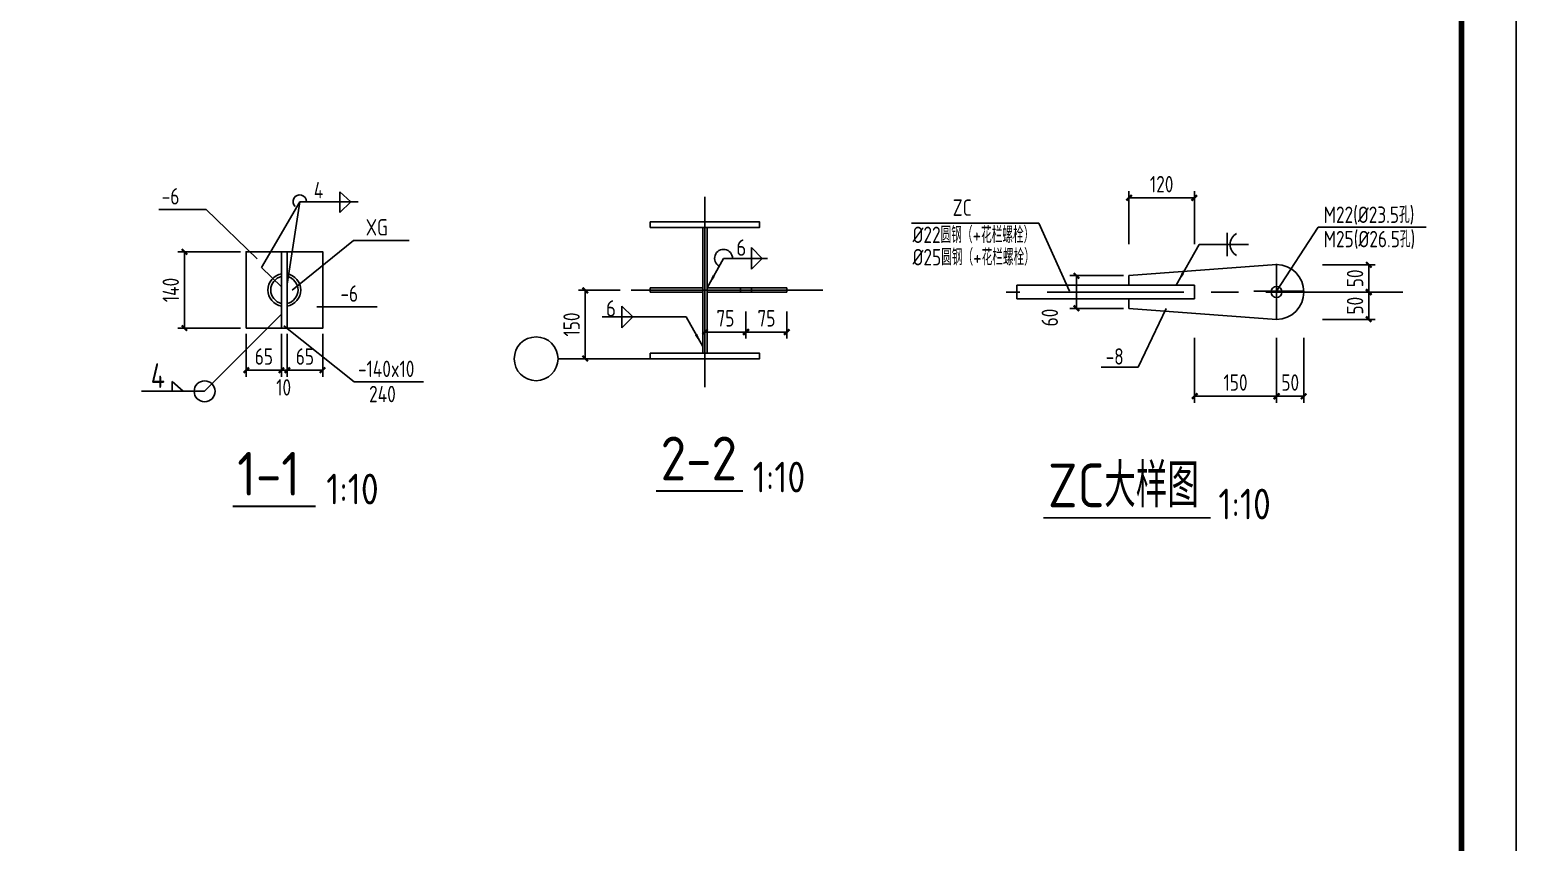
# Model space of a CAD drawing. Header units: millimetres. Extents: x 866309 to 879639, y 39442 to 44891.
# Drawn here: x 872809.4 to 873081.1, y 39597.1 to 39745.6 of the extents above; entities that cross this region are included whole.
import ezdxf

# ---------------------------------------------------------------- set-up
doc = ezdxf.new("R2010")
doc.units = ezdxf.units.MM
doc.header["$LTSCALE"] = 1000
doc.header["$MEASUREMENT"] = 0
for name, pattern in [('2', [11.4, 9, -0.9, 0.6, -0.9]), ('CENTER', [2, 1.25, -0.25, 0.25, -0.25]), ('DOTE', [2.42, 2, -0.2, 0.02, -0.2])]:
    doc.linetypes.add(name, pattern=pattern)
for name, color, linetype in [('AXIS', 3, 'Continuous'), ('COLUMN', 9, 'Continuous'), ('DIM', 7, 'Continuous'), ('DOTE', 1, 'DOTE'), ('PUB_TEXT', 7, 'Continuous'), ('尺寸标注', 7, 'Continuous'), ('文字', 7, 'Continuous'), ('柱', 2, 'Continuous'), ('焊缝标注', 3, 'Continuous'), ('轴线__点划线', 6, '2')]:
    doc.layers.add(name, color=color, linetype=linetype)
doc.styles.add('GBHZ', font='gbenor.shx', dxfattribs={"width": 0.9, "bigfont": 'gbcbig.shx'})
doc.dimstyles.new('Y10', dxfattribs={"dimscale": 0, "dimtxt": 3, "dimasz": 0.01, "dimexe": 1.2, "dimexo": 1, "dimgap": 1, "dimtad": 1, "dimdec": 0, "dimlfac": 10, "dimzin": 0, "dimdsep": 46, "dimtxsty": 'GBHZ', "dimblk1": 'DX', "dimblk2": 'DX', "dimsah": 1, "dimcen": 0.09, "dimdle": 1, "dimadec": 0, "dimazin": 0, "dimtfac": 1, "dimtdec": 0, "dimtix": 1, "dimtmove": 2, "dimatfit": 3, "dimldrblk": 'DX', "dimfxl": 0, "dimtolj": 1, "dimtzin": 0, "dimarcsym": 0})
doc.dimstyles.new('Y100', dxfattribs={"dimscale": 0, "dimtxt": 3, "dimasz": 0.01, "dimexe": 1.2, "dimexo": 2, "dimgap": 1, "dimtad": 1, "dimdec": 0, "dimlfac": 100, "dimzin": 0, "dimdsep": 46, "dimtxsty": 'GBHZ', "dimblk": 'DX', "dimcen": 0.09, "dimdle": 1, "dimclrd": 7, "dimclre": 7, "dimclrt": 7, "dimadec": 0, "dimazin": 0, "dimtfac": 1, "dimtdec": 0, "dimtix": 1, "dimtmove": 2, "dimatfit": 3, "dimldrblk": 'DX', "dimfxl": 0, "dimtolj": 1, "dimtzin": 0, "dimarcsym": 0})

# ---------------------------------------------------------------- blocks, each defined once
blk = doc.blocks.new('DX')
at = {"color": 0, "linetype": 'ByBlock', "const_width": 40}
blk.add_lwpolyline([(-54, -51), (46, 49)], dxfattribs=at)
blk = doc.blocks.new('*D90')
at = {"layer": 'Defpoints', "color": 0, "linetype": 'ByBlock', "transparency": 16777216}
for p in [(872940.28, 39696.14), (872947.78, 39696.14), (872947.78, 39690.38)]:
    blk.add_point(p, dxfattribs=at)
at = {"layer": 'dim', "color": 7, "linetype": 'ByBlock', "lineweight": -2, "transparency": 16777216}
for p, q in [((872940.28, 39694.14), (872940.28, 39689.18)), ((872947.78, 39694.14), (872947.78, 39689.18)), ((872940.29, 39690.38), (872947.77, 39690.38))]:
    blk.add_line(p, q, dxfattribs=at)
at = {"layer": 'dim', "color": 7, "linetype": 'ByBlock', "lineweight": -2, "transparency": 16777216, "xscale": 0.01, "yscale": 0.01, "zscale": 0.01, "rotation": 180}
blk.add_blockref('DX', (872940.28, 39690.38), dxfattribs=at)
at = {"layer": 'dim', "color": 7, "linetype": 'ByBlock', "lineweight": -2, "transparency": 16777216, "xscale": 0.01, "yscale": 0.01, "zscale": 0.01}
blk.add_blockref('DX', (872947.78, 39690.38), dxfattribs=at)
at = {"layer": 'dim', "color": 7, "linetype": 'ByBlock', "transparency": 16777216, "insert": (872944.03, 39692.88), "char_height": 3, "attachment_point": 5, "style": 'GBHZ'}
blk.add_mtext('\\A1;75', dxfattribs=at)
blk = doc.blocks.new('*D91')
at = {"layer": 'Defpoints', "color": 0, "linetype": 'ByBlock', "transparency": 16777216}
for p in [(872932.78, 39696.14), (872940.28, 39696.14), (872932.78, 39690.38)]:
    blk.add_point(p, dxfattribs=at)
at = {"layer": 'dim', "color": 7, "linetype": 'ByBlock', "lineweight": -2, "transparency": 16777216}
for p, q in [((872932.78, 39694.14), (872932.78, 39689.18)), ((872940.28, 39694.14), (872940.28, 39689.18)), ((872940.27, 39690.38), (872932.79, 39690.38))]:
    blk.add_line(p, q, dxfattribs=at)
at = {"layer": 'dim', "color": 7, "linetype": 'ByBlock', "lineweight": -2, "transparency": 16777216, "xscale": 0.01, "yscale": 0.01, "zscale": 0.01, "rotation": 180}
blk.add_blockref('DX', (872932.78, 39690.38), dxfattribs=at)
at = {"layer": 'dim', "color": 7, "linetype": 'ByBlock', "lineweight": -2, "transparency": 16777216, "xscale": 0.01, "yscale": 0.01, "zscale": 0.01}
blk.add_blockref('DX', (872940.28, 39690.38), dxfattribs=at)
at = {"layer": 'dim', "color": 7, "linetype": 'ByBlock', "transparency": 16777216, "insert": (872936.53, 39692.88), "char_height": 3, "attachment_point": 5, "style": 'GBHZ'}
blk.add_mtext('\\A1;75', dxfattribs=at)
blk = doc.blocks.new('_ARROW')
blk.add_solid([(0, 0), (-1, 0.1), (-1, -0.1)])
blk = doc.blocks.new('*D92')
at = {"layer": 'Defpoints', "color": 0, "linetype": 'ByBlock', "transparency": 16777216}
for p in [(872919.28, 39698.01), (872910.9, 39685.49), (872922.78, 39685.49)]:
    blk.add_point(p, dxfattribs=at)
at = {"layer": 'dim', "color": 7, "linetype": 'ByBlock', "lineweight": -2, "transparency": 16777216}
for p, q in [((872917.28, 39698.01), (872909.7, 39698.01)), ((872910.9, 39698), (872910.9, 39685.5)), ((872920.78, 39685.49), (872909.7, 39685.49))]:
    blk.add_line(p, q, dxfattribs=at)
at = {"layer": 'dim', "color": 7, "linetype": 'ByBlock', "lineweight": -2, "transparency": 16777216, "xscale": 0.01, "yscale": 0.01, "zscale": 0.01}
for p, rotation in [((872910.9, 39698.01), 90), ((872910.9, 39685.49), 270)]:
    blk.add_blockref('DX', p, dxfattribs=dict(at, rotation=rotation))
at = {"layer": 'dim', "color": 7, "linetype": 'ByBlock', "transparency": 16777216, "insert": (872908.4, 39691.75), "char_height": 3, "attachment_point": 5, "rotation": 90, "style": 'GBHZ'}
blk.add_mtext('\\A1;150', dxfattribs=at)
blk = doc.blocks.new('*D93')
at = {"layer": 'Defpoints', "color": 0, "transparency": 16777216}
for p in [(873022.27, 39714.9), (873010.27, 39705.46), (873022.27, 39705.46)]:
    blk.add_point(p, dxfattribs=at)
at = {"layer": 'dim', "color": 0, "lineweight": -2, "transparency": 16777216}
for p, q in [((873010.27, 39706.46), (873010.27, 39716.1)), ((873010.28, 39714.9), (873022.26, 39714.9)), ((873022.27, 39706.46), (873022.27, 39716.1))]:
    blk.add_line(p, q, dxfattribs=at)
at = {"layer": 'dim', "color": 0, "lineweight": -2, "transparency": 16777216, "xscale": 0.01, "yscale": 0.01, "zscale": 0.01, "rotation": 180}
blk.add_blockref('DX', (873010.27, 39714.9), dxfattribs=at)
at = {"layer": 'dim', "color": 0, "lineweight": -2, "transparency": 16777216, "xscale": 0.01, "yscale": 0.01, "zscale": 0.01}
blk.add_blockref('DX', (873022.27, 39714.9), dxfattribs=at)
at = {"layer": 'dim', "color": 0, "transparency": 16777216, "insert": (873016.27, 39717.4), "char_height": 3, "attachment_point": 5, "style": 'GBHZ'}
blk.add_mtext('\\A1;120', dxfattribs=at)
blk = doc.blocks.new('*D94')
at = {"layer": 'Defpoints', "color": 0, "transparency": 16777216}
for p in [(873044.67, 39702.69), (873044.67, 39697.69), (873054.12, 39697.69)]:
    blk.add_point(p, dxfattribs=at)
at = {"layer": 'dim', "color": 0, "lineweight": -2, "transparency": 16777216}
for p, q in [((873045.67, 39702.69), (873055.32, 39702.69)), ((873054.12, 39702.68), (873054.12, 39697.7)), ((873045.67, 39697.69), (873055.32, 39697.69))]:
    blk.add_line(p, q, dxfattribs=at)
at = {"layer": 'dim', "color": 0, "lineweight": -2, "transparency": 16777216, "xscale": 0.01, "yscale": 0.01, "zscale": 0.01}
for p, rotation in [((873054.12, 39702.69), 90), ((873054.12, 39697.69), 270)]:
    blk.add_blockref('DX', p, dxfattribs=dict(at, rotation=rotation))
at = {"layer": 'dim', "color": 0, "transparency": 16777216, "insert": (873051.62, 39700.19), "char_height": 3, "attachment_point": 5, "rotation": 90, "style": 'GBHZ'}
blk.add_mtext('\\A1;50', dxfattribs=at)
blk = doc.blocks.new('*D95')
at = {"layer": 'Defpoints', "color": 0, "transparency": 16777216}
for p in [(873044.67, 39697.69), (873044.67, 39692.69), (873054.12, 39692.69)]:
    blk.add_point(p, dxfattribs=at)
at = {"layer": 'dim', "color": 0, "lineweight": -2, "transparency": 16777216}
for p, q in [((873045.67, 39697.69), (873055.32, 39697.69)), ((873054.12, 39697.68), (873054.12, 39692.7)), ((873045.67, 39692.69), (873055.32, 39692.69))]:
    blk.add_line(p, q, dxfattribs=at)
at = {"layer": 'dim', "color": 0, "lineweight": -2, "transparency": 16777216, "xscale": 0.01, "yscale": 0.01, "zscale": 0.01}
for p, rotation in [((873054.12, 39697.69), 90), ((873054.12, 39692.69), 270)]:
    blk.add_blockref('DX', p, dxfattribs=dict(at, rotation=rotation))
at = {"layer": 'dim', "color": 0, "transparency": 16777216, "insert": (873051.62, 39695.19), "char_height": 3, "attachment_point": 5, "rotation": 90, "style": 'GBHZ'}
blk.add_mtext('\\A1;50', dxfattribs=at)
blk = doc.blocks.new('*D96')
at = {"layer": 'Defpoints', "color": 0, "transparency": 16777216}
for p in [(873022.27, 39690.29), (873037.27, 39690.29), (873037.27, 39678.65)]:
    blk.add_point(p, dxfattribs=at)
at = {"layer": 'dim', "color": 0, "lineweight": -2, "transparency": 16777216}
for p, q in [((873022.27, 39689.29), (873022.27, 39677.45)), ((873037.27, 39689.29), (873037.27, 39677.45)), ((873022.28, 39678.65), (873037.26, 39678.65))]:
    blk.add_line(p, q, dxfattribs=at)
at = {"layer": 'dim', "color": 0, "lineweight": -2, "transparency": 16777216, "xscale": 0.01, "yscale": 0.01, "zscale": 0.01, "rotation": 180}
blk.add_blockref('DX', (873022.27, 39678.65), dxfattribs=at)
at = {"layer": 'dim', "color": 0, "lineweight": -2, "transparency": 16777216, "xscale": 0.01, "yscale": 0.01, "zscale": 0.01}
blk.add_blockref('DX', (873037.27, 39678.65), dxfattribs=at)
at = {"layer": 'dim', "color": 0, "transparency": 16777216, "insert": (873029.77, 39681.15), "char_height": 3, "attachment_point": 5, "style": 'GBHZ'}
blk.add_mtext('\\A1;150', dxfattribs=at)
blk = doc.blocks.new('*D97')
at = {"layer": 'Defpoints', "color": 0, "transparency": 16777216}
for p in [(873037.27, 39690.29), (873042.27, 39690.29), (873042.27, 39678.65)]:
    blk.add_point(p, dxfattribs=at)
at = {"layer": 'dim', "color": 0, "lineweight": -2, "transparency": 16777216}
for p, q in [((873037.27, 39689.29), (873037.27, 39677.45)), ((873042.27, 39689.29), (873042.27, 39677.45)), ((873037.28, 39678.65), (873042.26, 39678.65))]:
    blk.add_line(p, q, dxfattribs=at)
at = {"layer": 'dim', "color": 0, "lineweight": -2, "transparency": 16777216, "xscale": 0.01, "yscale": 0.01, "zscale": 0.01, "rotation": 180}
blk.add_blockref('DX', (873037.27, 39678.65), dxfattribs=at)
at = {"layer": 'dim', "color": 0, "lineweight": -2, "transparency": 16777216, "xscale": 0.01, "yscale": 0.01, "zscale": 0.01}
blk.add_blockref('DX', (873042.27, 39678.65), dxfattribs=at)
at = {"layer": 'dim', "color": 0, "transparency": 16777216, "insert": (873039.77, 39681.15), "char_height": 3, "attachment_point": 5, "style": 'GBHZ'}
blk.add_mtext('\\A1;50', dxfattribs=at)
blk = doc.blocks.new('*D98')
at = {"layer": 'Defpoints', "color": 0, "transparency": 16777216}
for p in [(873000.69, 39700.69), (873010.27, 39700.69), (873010.27, 39694.69)]:
    blk.add_point(p, dxfattribs=at)
at = {"layer": 'dim', "color": 0, "lineweight": -2, "transparency": 16777216}
for p, q in [((873009.27, 39700.69), (872999.49, 39700.69)), ((873000.69, 39694.7), (873000.69, 39700.68)), ((873009.27, 39694.69), (872999.49, 39694.69))]:
    blk.add_line(p, q, dxfattribs=at)
at = {"layer": 'dim', "color": 0, "lineweight": -2, "transparency": 16777216, "xscale": 0.01, "yscale": 0.01, "zscale": 0.01}
for p, rotation in [((873000.69, 39700.69), 90), ((873000.69, 39694.69), 270)]:
    blk.add_blockref('DX', p, dxfattribs=dict(at, rotation=rotation))
at = {"layer": 'dim', "color": 0, "transparency": 16777216, "insert": (872995.82, 39693.03), "char_height": 3, "attachment_point": 5, "rotation": 90, "style": 'GBHZ'}
blk.add_mtext('\\A1;60', dxfattribs=at)
blk = doc.blocks.new('*D259')
at = {"layer": 'Defpoints', "color": 0, "transparency": 16777216}
for p in [(872837.64, 39705.06), (872848.91, 39705.06, -0.09), (872848.91, 39691.06, -0.09)]:
    blk.add_point(p, dxfattribs=at)
at = {"layer": 'dim', "color": 0, "lineweight": -2, "transparency": 16777216}
for p, q in [((872847.91, 39705.06), (872836.44, 39705.06)), ((872837.64, 39691.07), (872837.64, 39705.05)), ((872847.91, 39691.06), (872836.44, 39691.06))]:
    blk.add_line(p, q, dxfattribs=at)
at = {"layer": 'dim', "color": 0, "lineweight": -2, "transparency": 16777216, "xscale": 0.01, "yscale": 0.01, "zscale": 0.01}
for p, rotation in [((872837.64, 39705.06), 90), ((872837.64, 39691.06), 270)]:
    blk.add_blockref('DX', p, dxfattribs=dict(at, rotation=rotation))
at = {"layer": 'dim', "color": 0, "transparency": 16777216, "insert": (872835.14, 39698.06), "char_height": 3, "attachment_point": 5, "rotation": 90, "style": 'GBHZ'}
blk.add_mtext('\\A1;140', dxfattribs=at)
blk = doc.blocks.new('*D260')
at = {"layer": 'Defpoints', "color": 0, "transparency": 16777216}
for p in [(872848.91, 39691.06, -0.09), (872855.41, 39691.06, -0.09), (872855.41, 39683.4)]:
    blk.add_point(p, dxfattribs=at)
at = {"layer": 'dim', "color": 0, "lineweight": -2, "transparency": 16777216}
for p, q in [((872848.91, 39690.06), (872848.91, 39682.2)), ((872855.41, 39690.06), (872855.41, 39682.2)), ((872848.92, 39683.4), (872855.4, 39683.4))]:
    blk.add_line(p, q, dxfattribs=at)
at = {"layer": 'dim', "color": 0, "lineweight": -2, "transparency": 16777216, "xscale": 0.01, "yscale": 0.01, "zscale": 0.01, "rotation": 180}
blk.add_blockref('DX', (872848.91, 39683.4), dxfattribs=at)
at = {"layer": 'dim', "color": 0, "lineweight": -2, "transparency": 16777216, "xscale": 0.01, "yscale": 0.01, "zscale": 0.01}
blk.add_blockref('DX', (872855.41, 39683.4), dxfattribs=at)
at = {"layer": 'dim', "color": 0, "transparency": 16777216, "insert": (872852.16, 39685.9), "char_height": 3, "attachment_point": 5, "style": 'GBHZ'}
blk.add_mtext('\\A1;65', dxfattribs=at)
blk = doc.blocks.new('*D261')
at = {"layer": 'Defpoints', "color": 0, "transparency": 16777216}
for p in [(872855.41, 39691.06, -0.09), (872856.41, 39691.06, -0.09), (872856.41, 39683.4)]:
    blk.add_point(p, dxfattribs=at)
at = {"layer": 'dim', "color": 0, "lineweight": -2, "transparency": 16777216}
for p, q in [((872855.41, 39690.06), (872855.41, 39682.2)), ((872856.41, 39690.06), (872856.41, 39682.2)), ((872855.4, 39683.4), (872855.39, 39683.4)), ((872855.41, 39683.4), (872856.41, 39683.4)), ((872856.42, 39683.4), (872856.43, 39683.4))]:
    blk.add_line(p, q, dxfattribs=at)
at = {"layer": 'dim', "color": 0, "lineweight": -2, "transparency": 16777216, "xscale": 0.01, "yscale": 0.01, "zscale": 0.01}
blk.add_blockref('DX', (872855.41, 39683.4), dxfattribs=at)
at = {"layer": 'dim', "color": 0, "lineweight": -2, "transparency": 16777216, "xscale": 0.01, "yscale": 0.01, "zscale": 0.01, "rotation": 180}
blk.add_blockref('DX', (872856.41, 39683.4), dxfattribs=at)
at = {"layer": 'dim', "color": 0, "transparency": 16777216, "insert": (872855.77, 39680.26), "char_height": 3, "attachment_point": 5, "style": 'GBHZ'}
blk.add_mtext('\\A1;10', dxfattribs=at)
blk = doc.blocks.new('*D262')
at = {"layer": 'Defpoints', "color": 0, "transparency": 16777216}
for p in [(872856.41, 39691.06, -0.09), (872862.91, 39691.06, -0.09), (872862.91, 39683.4)]:
    blk.add_point(p, dxfattribs=at)
at = {"layer": 'dim', "color": 0, "lineweight": -2, "transparency": 16777216}
for p, q in [((872856.41, 39690.06), (872856.41, 39682.2)), ((872862.91, 39690.06), (872862.91, 39682.2)), ((872856.42, 39683.4), (872862.9, 39683.4))]:
    blk.add_line(p, q, dxfattribs=at)
at = {"layer": 'dim', "color": 0, "lineweight": -2, "transparency": 16777216, "xscale": 0.01, "yscale": 0.01, "zscale": 0.01, "rotation": 180}
blk.add_blockref('DX', (872856.41, 39683.4), dxfattribs=at)
at = {"layer": 'dim', "color": 0, "lineweight": -2, "transparency": 16777216, "xscale": 0.01, "yscale": 0.01, "zscale": 0.01}
blk.add_blockref('DX', (872862.91, 39683.4), dxfattribs=at)
at = {"layer": 'dim', "color": 0, "transparency": 16777216, "insert": (872859.66, 39685.9), "char_height": 3, "attachment_point": 5, "style": 'GBHZ'}
blk.add_mtext('\\A1;65', dxfattribs=at)

msp = doc.modelspace()

# ---------------------------------------------------------------- linework, layer by layer
at = {"color": 0}
msp.add_line((873081.091, 40042.627), (873081.091, 39448.627), dxfattribs=at)
for p, q in [((872993.809, 39710.295), (872970.52, 39710.295)), ((872999.434, 39697.859), (872993.809, 39710.295))]:
    msp.add_line(p, q)
at = {"color": 0, "const_width": 1}
msp.add_lwpolyline([(873071.091, 39458.627), (872265.091, 39458.627), (872265.091, 40032.627), (873071.091, 40032.627)], close=True, dxfattribs=at)
at = {"layer": 'AXIS'}
for p, q in [((872841.61, 39712.786, -0.097), (872832.957, 39712.786, -0.097)), ((872850.939, 39703.776, -0.093), (872841.61, 39712.786, -0.093)), ((873037.265, 39697.859), (873044.885, 39709.528)), ((873064.596, 39709.528), (873044.885, 39709.528)), ((872868.534, 39707.114, -0.093), (872857.349, 39698.06, -0.093)), ((872878.744, 39707.114, -0.093), (872868.534, 39707.114, -0.093)), ((872872.85, 39695.013, -0.005), (872861.832, 39695.013, -0.005)), ((873017.095, 39694.694), (873011.959, 39683.958)), ((872855.825, 39691.528, -0.093), (872868.647, 39681.253, -0.093)), ((873011.959, 39683.958), (873005.19, 39683.958)), ((872881.349, 39681.253, -0.093), (872868.647, 39681.253, -0.093))]:
    msp.add_line(p, q, dxfattribs=at)
at = {"layer": 'COLUMN', "color": 2}
for p, q in [((872932.379, 39709.497), (872932.379, 39686.488)), ((872933.179, 39709.497), (872933.179, 39686.488)), ((873010.265, 39700.694), (873037.265, 39702.694)), ((873010.265, 39700.694), (873010.265, 39698.944)), ((872932.379, 39698.442), (872922.779, 39698.442)), ((872922.779, 39697.642), (872922.779, 39698.442)), ((872932.379, 39697.642), (872922.779, 39697.642)), ((872933.179, 39698.442), (872947.779, 39698.442)), ((872933.179, 39697.642), (872947.779, 39697.642)), ((872939.279, 39698.442), (872939.279, 39697.642)), ((872941.279, 39698.442), (872941.279, 39697.642)), ((872947.779, 39697.642), (872947.779, 39698.442)), ((872989.775, 39698.944), (873022.265, 39698.944)), ((872989.775, 39696.444), (872989.775, 39698.944)), ((873022.265, 39698.944), (873022.265, 39696.444)), ((872989.775, 39696.444), (873022.265, 39696.444)), ((873010.265, 39696.444), (873010.265, 39694.694)), ((873010.265, 39694.694), (873037.265, 39692.694))]:
    msp.add_line(p, q, dxfattribs=at)
for points in [[(872922.779, 39710.497), (872942.779, 39710.497), (872942.779, 39709.497), (872922.779, 39709.497)], [(872922.779, 39686.488), (872942.779, 39686.488), (872942.779, 39685.488), (872922.779, 39685.488)]]:
    msp.add_lwpolyline(points, close=True, dxfattribs=at)
msp.add_circle((873037.265, 39697.694), 1, dxfattribs=at)
msp.add_arc((873037.265, 39697.694), 5, 270, 90, dxfattribs=at)
at = {"layer": 'dim'}
msp.add_line((873028.264, 39704.233), (873028.264, 39708.495), dxfattribs=at)
at = {"layer": 'dim', "color": 0}
msp.add_circle((872901.925, 39685.488), 4, dxfattribs=at)
at = {"layer": 'dim'}
msp.add_circle((872841.326, 39679.544, -0.093), 1.911, dxfattribs=at)
for centre, radius, start, end in [((873031.044, 39706.364), 2.27, 118.24708, 241.75292), ((872855.906, 39698.06, -0.093), 3, 99.59407, 260.40593), ((872855.906, 39698.06, -0.093), 2.5, 101.53696, 258.46304), ((872855.906, 39698.06, -0.093), 3, 279.59407, 80.40593), ((872855.906, 39698.06, -0.093), 2.5, 281.53696, 78.46304)]:
    msp.add_arc(centre, radius, start, end, dxfattribs=at)
at = {"layer": 'DOTE', "linetype": 'CENTER', "ltscale": 0.02}
msp.add_line((873060.334, 39697.694), (872987.817, 39697.694), dxfattribs=at)
at = {"layer": '尺寸标注'}
msp.add_arc((872936.179, 39703.842), 1.638, 0, 240.9454, dxfattribs=at)
at = {"layer": '文字', "color": 6, "const_width": 0.32}
for points in [[(872923.824, 39661.328), (872939.735, 39661.328)], [(872994.632, 39656.399), (873025.251, 39656.399)]]:
    msp.add_lwpolyline(points, dxfattribs=at)
at = {"layer": '文字', "color": 6, "const_width": 0.32, "elevation": -0.005}
msp.add_lwpolyline([(872846.442, 39658.524), (872861.597, 39658.524)], dxfattribs=at)
at = {"layer": '柱'}
for p, q in [((872855.406, 39705.06, -0.093), (872855.406, 39691.06, -0.093)), ((872856.406, 39705.06, -0.093), (872856.406, 39691.06, -0.093))]:
    msp.add_line(p, q, dxfattribs=at)
at = {"layer": '柱', "elevation": -0.093}
msp.add_lwpolyline([(872848.906, 39691.06), (872862.906, 39691.06), (872862.906, 39705.06), (872848.906, 39705.06)], close=True, dxfattribs=at)
at = {"layer": '焊缝标注'}
for p, q in [((872851.71, 39702.192, -0.005), (872858.722, 39714.199, -0.093)), ((872858.722, 39714.199, -0.093), (872856.406, 39699.102, -0.093)), ((872869.388, 39714.199, -0.093), (872858.722, 39714.199, -0.093)), ((872866.06, 39715.999, -0.093), (872866.06, 39714.199, -0.093)), ((872866.06, 39715.999, -0.093), (872868.06, 39714.199, -0.093)), ((872866.06, 39712.199, -0.093), (872866.06, 39714.199, -0.093)), ((872866.06, 39712.199, -0.093), (872868.06, 39714.199, -0.093)), ((872941.27, 39705.842), (872941.27, 39703.842)), ((872941.27, 39705.842), (872943.27, 39703.842)), ((873018.945, 39698.954), (873023.145, 39706.364)), ((873023.145, 39706.364), (873032.157, 39706.364)), ((872933.179, 39698.442), (872936.179, 39703.842)), ((872936.179, 39703.842), (872944.201, 39703.842)), ((872941.27, 39701.842), (872941.27, 39703.842)), ((872941.27, 39701.842), (872943.27, 39703.842)), ((872855.406, 39698.657, -0.005), (872851.71, 39702.192, -0.005)), ((872917.582, 39695.127), (872917.582, 39693.127)), ((872917.582, 39695.127), (872919.582, 39693.127)), ((872855.406, 39693.674, -0.093), (872841.326, 39679.544, -0.093)), ((872929.379, 39693.127), (872913.97, 39693.127)), ((872917.582, 39691.127), (872917.582, 39693.127)), ((872917.582, 39691.127), (872919.582, 39693.127)), ((872932.379, 39687.727), (872929.379, 39693.127)), ((872835.424, 39681.344, -0.093), (872835.424, 39679.544, -0.093)), ((872835.424, 39681.344, -0.093), (872837.424, 39679.544, -0.093)), ((872841.326, 39679.544, -0.093), (872829.767, 39679.544, -0.093))]:
    msp.add_line(p, q, dxfattribs=at)
msp.add_arc((872858.722, 39714.199, -0.093), 1.25, 359.99999, 226.12868, dxfattribs=at)
at = {"layer": '轴线__点划线'}
for p, q in [((872932.779, 39715.062), (872932.779, 39680.283)), ((873037.265, 39702.859), (873037.265, 39692.859)), ((872954.359, 39698.007), (872919.283, 39698.007)), ((873033.145, 39697.859), (873042.265, 39697.859)), ((872942.779, 39685.488), (872905.925, 39685.488))]:
    msp.add_line(p, q, dxfattribs=at)

# ---------------------------------------------------------------- block references
at = {"layer": '焊缝标注'}
for p, xscale, yscale, zscale, rotation in [((872933.179, 39698.442), -2.499999999793585, 2.5, 2.5, 60.94539590662404), ((873018.945, 39698.954), -2.499999999793585, 2.5, 2.5, 60.94539590662404), ((872932.379, 39687.727), 2.499999999793584, 2.499999999793584, 2.499999999793584, 299.054604093376)]:
    msp.add_blockref('_ARROW', p, dxfattribs=dict(at, xscale=xscale, yscale=yscale, zscale=zscale, rotation=rotation))

# ---------------------------------------------------------------- texts
at = {"layer": 'AXIS', "color": 0, "style": 'GBHZ', "width": 0.9}
for s, height, p in [('-6', 3, (872833.491, 39713.686, -0.097)), ('4', 3, (872861.293, 39714.815, -0.093)), ('ZC', 3, (872978.083, 39711.613, 37.658)), ('M22(%%C23.5孔)', 3, (873045.885, 39710.313, -0.088)), ('XG', 3, (872870.78, 39708.014, -0.093)), ('%%C22圆钢（+花栏螺栓）', 3, (872970.733, 39706.647, 37.658)), ('M25(%%C26.5孔)', 3, (873045.885, 39705.864, -0.088)), ('%%C25圆钢（+花栏螺栓）', 3, (872970.733, 39702.561, 37.658)), ('-6', 3, (872866.15, 39695.913, -0.005)), ('-8', 3, (873006.022, 39684.415)), ('4', 4.5, (872831.482, 39680.16, -0.093)), ('-140x10', 3, (872869.36, 39682.153, -0.093)), ('240', 3, (872871.393, 39677.544, -0.093))]:
    msp.add_text(s, height=height, dxfattribs=at).set_placement(p)
at = {"layer": 'PUB_TEXT', "style": 'GBHZ'}
for p in [(872938.501, 39704.312), (872914.675, 39693.197)]:
    msp.add_text('6', height=3, dxfattribs=at).set_placement(p)
at = {"layer": '文字', "color": 6, "style": 'GBHZ'}
for s, height, p in [('2-2', 8, (872924.687, 39663.279)), ('1-1', 8, (872847.305, 39660.475, -0.005)), ('1:10', 5.6, (872941.527, 39661.072)), ('ZC大样图', 8, (872995.495, 39658.35)), ('1:10', 5.6, (872863.557, 39658.883, -0.005)), ('1:10', 5.6, (873026.631, 39656.143))]:
    msp.add_text(s, height=height, dxfattribs=at).set_placement(p)

# ---------------------------------------------------------------- dimensions: what is measured, and where the dimension line sits
at = {"layer": 'dim'}
for base, p1, p2, picture, middle in [((873022.265, 39714.899), (873010.265, 39705.464), (873022.265, 39705.464), '*D93', (873016.265, 39717.399)), ((873037.265, 39678.651), (873022.265, 39690.294), (873037.265, 39690.294), '*D96', (873029.765, 39681.151)), ((873042.265, 39678.651), (873037.265, 39690.294), (873042.265, 39690.294), '*D97', (873039.765, 39681.151))]:
    dim = msp.add_linear_dim(base=base, p1=p1, p2=p2, dimstyle='Y10', override={"dimscale": 1}, dxfattribs=at)
    dim.commit()
    dim.dimension.update_dxf_attribs({"geometry": picture, "text_midpoint": middle})
at = {"layer": 'dim', "color": 0}
dim = msp.add_linear_dim(base=(872837.645, 39705.06, -0.006), p1=(872848.906, 39691.06, -0.093), p2=(872848.906, 39705.06, -0.093), angle=90, dimstyle='Y10', override={"dimscale": 1}, dxfattribs=at)
dim.commit()
dim.dimension.update_dxf_attribs({"geometry": '*D259', "text_midpoint": (872835.145, 39698.06, -0.006)})
at = {"layer": 'dim'}
for base, p1, p2, picture, middle in [((873054.117, 39697.694), (873044.665, 39702.694), (873044.665, 39697.694), '*D94', (873051.617, 39700.194)), ((873054.117, 39692.694), (873044.665, 39697.694), (873044.665, 39692.694), '*D95', (873051.617, 39695.194))]:
    dim = msp.add_linear_dim(base=base, p1=p1, p2=p2, angle=90, dimstyle='Y10', override={"dimscale": 1}, dxfattribs=at)
    dim.commit()
    dim.dimension.update_dxf_attribs({"geometry": picture, "text_midpoint": middle})
dim = msp.add_linear_dim(base=(873000.694, 39700.694), p1=(873010.265, 39694.694), p2=(873010.265, 39700.694), angle=90, dimstyle='Y10', override={"dimscale": 1}, dxfattribs=at)
dim.commit()
dim.dimension.update_dxf_attribs({"geometry": '*D98', "text_midpoint": (872995.824, 39693.03), "dimtype": 160})
at = {"layer": 'dim', "color": 6, "linetype": 'ByBlock'}
dim = msp.add_linear_dim(base=(872910.896, 39685.488), p1=(872919.283, 39698.007), p2=(872922.779, 39685.488), angle=90, text='150', dimstyle='Y100', override={"dimscale": 1, "dimlfac": 10, "dimtxsty": 'GBHZ'}, dxfattribs=at)
dim.commit()
dim.dimension.update_dxf_attribs({"geometry": '*D92', "text_midpoint": (872908.396, 39691.747)})
for base, p2, picture, middle in [((872932.779, 39690.382), (872932.779, 39696.142), '*D91', (872936.529, 39692.882)), ((872947.779, 39690.382), (872947.779, 39696.142), '*D90', (872944.029, 39692.882))]:
    dim = msp.add_linear_dim(base=base, p1=(872940.279, 39696.142), p2=p2, dimstyle='Y100', override={"dimscale": 1, "dimlfac": 10, "dimtxsty": 'GBHZ'}, dxfattribs=at)
    dim.commit()
    dim.dimension.update_dxf_attribs({"geometry": picture, "text_midpoint": middle})
at = {"layer": 'dim', "color": 0}
for base, p1, p2, picture, middle in [((872855.406, 39683.402, -0.006), (872848.906, 39691.06, -0.093), (872855.406, 39691.06, -0.093), '*D260', (872852.156, 39685.902, -0.006)), ((872862.906, 39683.402, -0.006), (872856.406, 39691.06, -0.093), (872862.906, 39691.06, -0.093), '*D262', (872859.656, 39685.902, -0.006))]:
    dim = msp.add_linear_dim(base=base, p1=p1, p2=p2, dimstyle='Y10', override={"dimscale": 1}, dxfattribs=at)
    dim.commit()
    dim.dimension.update_dxf_attribs({"geometry": picture, "text_midpoint": middle})
dim = msp.add_linear_dim(base=(872856.406, 39683.402, -0.006), p1=(872855.406, 39691.06, -0.093), p2=(872856.406, 39691.06, -0.093), dimstyle='Y10', override={"dimscale": 1}, dxfattribs=at)
dim.commit()
dim.dimension.update_dxf_attribs({"geometry": '*D261', "text_midpoint": (872855.775, 39680.256, -0.006), "dimtype": 160})

doc.saveas('drawing.dxf')
